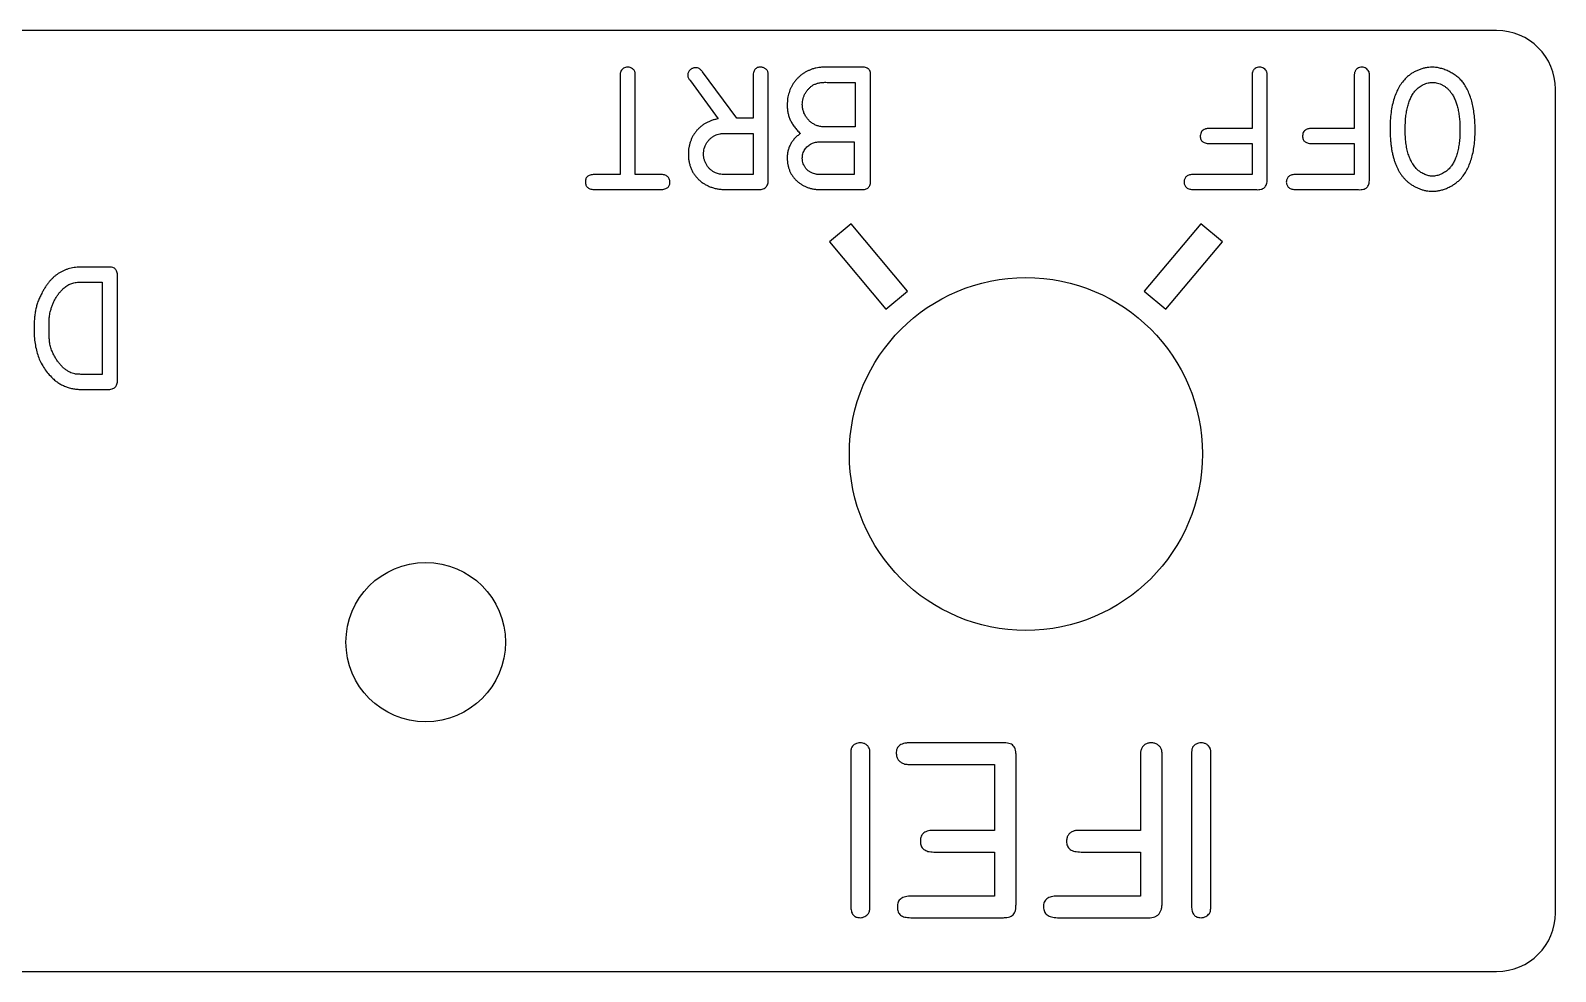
# Model space of a CAD drawing. Header units: inches. Extents: x -6.5 to 0, y -1.57 to 0.
# Drawn here: x -1.62 to 0, y -1 to 0 of the extents above; entities that cross this region are included whole.
import ezdxf

# ---------------------------------------------------------------- set-up
doc = ezdxf.new("R2010")
doc.units = ezdxf.units.IN
doc.header["$MEASUREMENT"] = 0

msp = doc.modelspace()

# ---------------------------------------------------------------- linework, layer by layer
at = {"color": 1, "linetype": 'Continuous', "lineweight": 25}
for p, q in [((-0.0625, 0), (-6.2113, 0)), ((-0.8696, -0.0933), (-0.9059, -0.0441)), ((-0.7376, -0.039), (-0.7738, -0.039)), ((-0.9934, -0.0489), (-0.9934, -0.153)), ((-0.9774, -0.153), (-0.9774, -0.0499)), ((-0.9187, -0.0536), (-0.8894, -0.0939)), ((-0.8522, -0.0496), (-0.8522, -0.0933)), ((-0.8362, -0.1578), (-0.8362, -0.0503)), ((-0.7736, -0.0551), (-0.7437, -0.0551)), ((-0.7437, -0.0551), (-0.7437, -0.1023)), ((-0.7274, -0.1592), (-0.7274, -0.0492)), ((-0.3223, -0.0495), (-0.3223, -0.1042)), ((-0.3062, -0.1582), (-0.3062, -0.0495)), ((-0.2137, -0.0495), (-0.2137, -0.1042)), ((-0.1976, -0.1582), (-0.1976, -0.0495)), ((0, -0.9375), (0, -0.0625)), ((-0.8522, -0.0933), (-0.8696, -0.0933)), ((-0.8803, -0.1094), (-0.8522, -0.1094)), ((-0.8522, -0.1094), (-0.8522, -0.153)), ((-0.7437, -0.1023), (-0.7753, -0.1023)), ((-0.3223, -0.1042), (-0.3657, -0.1042)), ((-0.2137, -0.1042), (-0.2571, -0.1042)), ((-0.78, -0.1184), (-0.745, -0.1184)), ((-0.745, -0.1184), (-0.745, -0.153)), ((-0.3663, -0.1202), (-0.3223, -0.1202)), ((-0.3223, -0.1202), (-0.3223, -0.153)), ((-0.2577, -0.1202), (-0.2137, -0.1202)), ((-0.2137, -0.1202), (-0.2137, -0.153)), ((-0.9934, -0.153), (-1.0196, -0.153)), ((-0.951, -0.153), (-0.9774, -0.153)), ((-0.8522, -0.153), (-0.8817, -0.153)), ((-0.745, -0.153), (-0.7796, -0.153)), ((-0.3223, -0.153), (-0.3841, -0.153)), ((-0.2137, -0.153), (-0.2755, -0.153)), ((-1.0202, -0.1691), (-0.952, -0.1691)), ((-0.8811, -0.1691), (-0.848, -0.1691)), ((-0.7814, -0.1691), (-0.7374, -0.1691)), ((-0.3841, -0.1691), (-0.3177, -0.1691)), ((-0.2755, -0.1691), (-0.2091, -0.1691)), ((-0.1307, -0.1709), (-0.1306, -0.1709)), ((-0.7482, -0.2054), (-0.7712, -0.2247)), ((-0.6881, -0.277), (-0.7482, -0.2054)), ((-0.3768, -0.2054), (-0.4369, -0.277)), ((-0.3538, -0.2247), (-0.3768, -0.2054)), ((-0.7712, -0.2247), (-0.7111, -0.2963)), ((-0.4139, -0.2963), (-0.3538, -0.2247)), ((-1.5375, -0.2514), (-1.5651, -0.2514)), ((-1.5651, -0.2674), (-1.5435, -0.2674)), ((-1.5435, -0.2674), (-1.5435, -0.3654)), ((-1.5274, -0.3713), (-1.5274, -0.2632)), ((-0.7111, -0.2963), (-0.6881, -0.277)), ((-0.4369, -0.277), (-0.4139, -0.2963)), ((-1.5435, -0.3654), (-1.5653, -0.3654)), ((-1.5647, -0.3815), (-1.5379, -0.3815)), ((-0.5877, -0.7569), (-0.6837, -0.7569)), ((-0.7485, -0.7697), (-0.7485, -0.9303)), ((-0.7282, -0.9295), (-0.7282, -0.7696)), ((-0.573, -0.9279), (-0.573, -0.7721)), ((-0.4408, -0.772), (-0.4408, -0.85)), ((-0.4178, -0.9272), (-0.4178, -0.772)), ((-0.3865, -0.7697), (-0.3865, -0.9303)), ((-0.3661, -0.9295), (-0.3661, -0.7696)), ((-0.6851, -0.7799), (-0.596, -0.7799)), ((-0.596, -0.7799), (-0.596, -0.85)), ((-0.596, -0.85), (-0.6591, -0.85)), ((-0.4408, -0.85), (-0.5028, -0.85)), ((-0.6602, -0.873), (-0.596, -0.873)), ((-0.596, -0.873), (-0.596, -0.9198)), ((-0.5037, -0.873), (-0.4408, -0.873)), ((-0.4408, -0.873), (-0.4408, -0.9198)), ((-0.596, -0.9198), (-0.6837, -0.9198)), ((-0.4408, -0.9198), (-0.5291, -0.9198)), ((-0.6848, -0.9428), (-0.5882, -0.9428)), ((-0.5291, -0.9428), (-0.4342, -0.9428)), ((-6.4375, -1), (-0.0625, -1))]:
    msp.add_line(p, q, dxfattribs=at)
for centre, radius in [((-0.5625, -0.45), 0.1875), ((-1.2, -0.65), 0.0847)]:
    msp.add_circle(centre, radius, dxfattribs=at)
for centre, start, end in [((-0.0625, -0.0625), 0, 90), ((-0.0625, -0.9375), 270, 0)]:
    msp.add_arc(centre, 0.0625, start, end, dxfattribs=at)
for points, knots in [([(-0.9927, -0.0432), (-0.9928, -0.0435), (-0.9931, -0.0442), (-0.9934, -0.0454), (-0.9934, -0.047), (-0.9934, -0.0482), (-0.9934, -0.0489)], [0, 0, 0, 0, 0.180764, 0.36983, 0.622332, 1, 1, 1, 1]), ([(-0.9854, -0.039), (-0.9862, -0.039), (-0.9877, -0.0392), (-0.9898, -0.04), (-0.9915, -0.0413), (-0.9923, -0.0425), (-0.9927, -0.0432)], [0, 0, 0, 0, 0.271915, 0.5139, 0.751504, 1, 1, 1, 1]), ([(-0.9776, -0.0446), (-0.9777, -0.0442), (-0.978, -0.0434), (-0.9786, -0.0423), (-0.9794, -0.0414), (-0.9808, -0.0403), (-0.9827, -0.0392), (-0.9845, -0.0391), (-0.9854, -0.039)], [0, 0, 0, 0, 0.120094, 0.238507, 0.357556, 0.48472, 0.738153, 1, 1, 1, 1]), ([(-0.9774, -0.0499), (-0.9774, -0.0492), (-0.9774, -0.048), (-0.9774, -0.0465), (-0.9774, -0.0455), (-0.9775, -0.0449), (-0.9776, -0.0446)], [0, 0, 0, 0, 0.398255, 0.647892, 0.828751, 1, 1, 1, 1]), ([(-0.9134, -0.0397), (-0.914, -0.0397), (-0.9151, -0.0398), (-0.9166, -0.0402), (-0.918, -0.0409), (-0.9193, -0.0418), (-0.9203, -0.043), (-0.921, -0.0443), (-0.9215, -0.0458), (-0.9216, -0.0469), (-0.9216, -0.0474)], [0, 0, 0, 0, 0.1356461, 0.2617212, 0.3844609, 0.5063939, 0.6291335, 0.7479983, 0.8710673, 1, 1, 1, 1]), ([(-0.9216, -0.0474), (-0.9216, -0.0479), (-0.9216, -0.0487), (-0.9212, -0.0501), (-0.9205, -0.0514), (-0.9198, -0.0522), (-0.9195, -0.0526)], [0, 0, 0, 0, 0.226314, 0.465329, 0.719634, 1, 1, 1, 1]), ([(-0.9059, -0.0441), (-0.9062, -0.0437), (-0.9068, -0.043), (-0.9077, -0.042), (-0.9086, -0.0412), (-0.9097, -0.0403), (-0.9113, -0.0397), (-0.9127, -0.0397), (-0.9134, -0.0397)], [0, 0, 0, 0, 0.167316, 0.314257, 0.44369, 0.554631, 0.763519, 1, 1, 1, 1]), ([(-0.8443, -0.039), (-0.8449, -0.039), (-0.8461, -0.039), (-0.8478, -0.0394), (-0.8492, -0.0403), (-0.8504, -0.0414), (-0.8513, -0.043), (-0.8519, -0.0449), (-0.8522, -0.0471), (-0.8522, -0.0487), (-0.8522, -0.0496)], [0, 0, 0, 0, 0.122837, 0.234702, 0.33802, 0.443195, 0.556426, 0.685775, 0.832502, 1, 1, 1, 1]), ([(-0.8364, -0.0449), (-0.8365, -0.0445), (-0.8367, -0.0436), (-0.8373, -0.0425), (-0.8381, -0.0414), (-0.8391, -0.0406), (-0.8403, -0.0399), (-0.8415, -0.0394), (-0.8429, -0.0391), (-0.8438, -0.039), (-0.8443, -0.039)], [0, 0, 0, 0, 0.123366, 0.242353, 0.362472, 0.483883, 0.610359, 0.735567, 0.865265, 1, 1, 1, 1]), ([(-0.8362, -0.0503), (-0.8362, -0.0495), (-0.8362, -0.0483), (-0.8362, -0.0467), (-0.8362, -0.0457), (-0.8363, -0.0451), (-0.8364, -0.0449)], [0, 0, 0, 0, 0.430216, 0.695917, 0.868123, 1, 1, 1, 1]), ([(-0.789, -0.0409), (-0.79, -0.0413), (-0.792, -0.042), (-0.7949, -0.0433), (-0.7976, -0.0448), (-0.8002, -0.0465), (-0.8026, -0.0484), (-0.8048, -0.0505), (-0.8068, -0.0527), (-0.8087, -0.0551), (-0.8104, -0.0577), (-0.8119, -0.0604), (-0.8131, -0.0632), (-0.8141, -0.0661), (-0.815, -0.0691), (-0.8156, -0.0723), (-0.8159, -0.0755), (-0.816, -0.0777), (-0.816, -0.0788)], [0, 0, 0, 0, 0.064828, 0.127812, 0.190044, 0.25143, 0.312055, 0.372684, 0.433344, 0.495213, 0.557072, 0.618533, 0.680016, 0.741937, 0.804304, 0.867858, 0.932974, 1, 1, 1, 1]), ([(-0.7738, -0.039), (-0.7746, -0.039), (-0.7762, -0.039), (-0.7785, -0.039), (-0.7805, -0.0392), (-0.7828, -0.0394), (-0.7857, -0.0399), (-0.7879, -0.0406), (-0.789, -0.0409)], [0, 0, 0, 0, 0.163341, 0.308003, 0.438296, 0.552322, 0.769922, 1, 1, 1, 1]), ([(-0.7274, -0.0492), (-0.7274, -0.0484), (-0.7273, -0.0468), (-0.7276, -0.0446), (-0.7283, -0.0427), (-0.7294, -0.0411), (-0.731, -0.04), (-0.7329, -0.0393), (-0.7351, -0.0389), (-0.7368, -0.039), (-0.7376, -0.039)], [0, 0, 0, 0, 0.147583, 0.277378, 0.390383, 0.496309, 0.603214, 0.718353, 0.848689, 1, 1, 1, 1]), ([(-0.3217, -0.0442), (-0.3219, -0.0445), (-0.3221, -0.0451), (-0.3223, -0.0462), (-0.3223, -0.0477), (-0.3223, -0.0488), (-0.3223, -0.0495)], [0, 0, 0, 0, 0.183204, 0.368477, 0.61913, 1, 1, 1, 1]), ([(-0.3143, -0.039), (-0.3151, -0.0391), (-0.3168, -0.0392), (-0.3187, -0.0401), (-0.32, -0.0411), (-0.3208, -0.042), (-0.3214, -0.0431), (-0.3216, -0.0438), (-0.3217, -0.0442)], [0, 0, 0, 0, 0.260463, 0.513082, 0.636554, 0.7556, 0.87629, 1, 1, 1, 1]), ([(-0.3068, -0.0436), (-0.3072, -0.0429), (-0.308, -0.0416), (-0.3097, -0.0402), (-0.3119, -0.0392), (-0.3134, -0.0391), (-0.3143, -0.039)], [0, 0, 0, 0, 0.250598, 0.488274, 0.729187, 1, 1, 1, 1]), ([(-0.3062, -0.0495), (-0.3063, -0.0488), (-0.3063, -0.0475), (-0.3063, -0.0459), (-0.3065, -0.0446), (-0.3067, -0.0439), (-0.3068, -0.0436)], [0, 0, 0, 0, 0.380827, 0.630759, 0.816703, 1, 1, 1, 1]), ([(-0.2131, -0.0442), (-0.2133, -0.0445), (-0.2135, -0.0451), (-0.2137, -0.0462), (-0.2137, -0.0477), (-0.2137, -0.0488), (-0.2137, -0.0495)], [0, 0, 0, 0, 0.183204, 0.368477, 0.61913, 1, 1, 1, 1]), ([(-0.2057, -0.039), (-0.2065, -0.0391), (-0.2082, -0.0392), (-0.2101, -0.0401), (-0.2114, -0.0411), (-0.2121, -0.042), (-0.2127, -0.0431), (-0.213, -0.0438), (-0.2131, -0.0442)], [0, 0, 0, 0, 0.260463, 0.513082, 0.636554, 0.7556, 0.87629, 1, 1, 1, 1]), ([(-0.1982, -0.0436), (-0.1986, -0.0429), (-0.1994, -0.0416), (-0.2011, -0.0402), (-0.2033, -0.0392), (-0.2048, -0.0391), (-0.2057, -0.039)], [0, 0, 0, 0, 0.250598, 0.488274, 0.729187, 1, 1, 1, 1]), ([(-0.1976, -0.0495), (-0.1976, -0.0488), (-0.1977, -0.0475), (-0.1977, -0.0459), (-0.1978, -0.0446), (-0.1981, -0.0439), (-0.1982, -0.0436)], [0, 0, 0, 0, 0.380827, 0.630759, 0.816703, 1, 1, 1, 1]), ([(-0.131, -0.039), (-0.1322, -0.039), (-0.1347, -0.0391), (-0.1383, -0.0397), (-0.142, -0.0407), (-0.1456, -0.042), (-0.1491, -0.0435), (-0.1525, -0.0455), (-0.1556, -0.0476), (-0.1575, -0.0493), (-0.1585, -0.0502)], [0, 0, 0, 0, 0.119017, 0.240186, 0.364724, 0.492817, 0.622161, 0.748262, 0.874612, 1, 1, 1, 1]), ([(-0.0981, -0.0553), (-0.0991, -0.0541), (-0.1011, -0.0518), (-0.1046, -0.0487), (-0.1086, -0.046), (-0.1128, -0.0436), (-0.1173, -0.0416), (-0.1219, -0.0402), (-0.1265, -0.0392), (-0.1295, -0.0391), (-0.131, -0.039)], [0, 0, 0, 0, 0.121092, 0.243919, 0.369915, 0.501016, 0.631465, 0.757614, 0.879349, 1, 1, 1, 1]), ([(-0.9195, -0.0526), (-0.9193, -0.0528), (-0.919, -0.0531), (-0.9188, -0.0535), (-0.9187, -0.0536)], [0, 0, 0, 0, 0.599388, 1, 1, 1, 1]), ([(-0.8, -0.0786), (-0.7999, -0.0776), (-0.7998, -0.0755), (-0.7992, -0.0724), (-0.7982, -0.0695), (-0.7968, -0.0667), (-0.7951, -0.064), (-0.7931, -0.0617), (-0.7908, -0.0595), (-0.7891, -0.0584), (-0.7883, -0.0579)], [0, 0, 0, 0, 0.126611, 0.252005, 0.375768, 0.502461, 0.628376, 0.75264, 0.875014, 1, 1, 1, 1]), ([(-0.7883, -0.0579), (-0.7873, -0.0574), (-0.7854, -0.0565), (-0.7827, -0.0558), (-0.7804, -0.0554), (-0.7783, -0.0552), (-0.776, -0.055), (-0.7744, -0.0551), (-0.7736, -0.0551)], [0, 0, 0, 0, 0.207036, 0.424632, 0.544072, 0.681385, 0.831472, 1, 1, 1, 1]), ([(-0.1585, -0.0502), (-0.1598, -0.0517), (-0.1627, -0.0547), (-0.1662, -0.06), (-0.1692, -0.0659), (-0.1716, -0.0724), (-0.1735, -0.0796), (-0.1748, -0.0873), (-0.1756, -0.0957), (-0.1756, -0.1015), (-0.1757, -0.1045)], [0, 0, 0, 0, 0.1049171, 0.2129477, 0.3252539, 0.4434431, 0.5691427, 0.7031781, 0.8465565, 1, 1, 1, 1]), ([(-0.1596, -0.1055), (-0.1596, -0.1031), (-0.1595, -0.0985), (-0.1591, -0.092), (-0.1582, -0.086), (-0.157, -0.0806), (-0.1555, -0.0756), (-0.1536, -0.0712), (-0.1514, -0.0671), (-0.1496, -0.0648), (-0.1487, -0.0637)], [0, 0, 0, 0, 0.161185, 0.309885, 0.446706, 0.572256, 0.688604, 0.79819, 0.901391, 1, 1, 1, 1]), ([(-0.1487, -0.0637), (-0.1481, -0.0631), (-0.1469, -0.0618), (-0.1448, -0.0602), (-0.1426, -0.0587), (-0.1403, -0.0575), (-0.1379, -0.0564), (-0.1354, -0.0557), (-0.133, -0.0552), (-0.1314, -0.0551), (-0.1307, -0.0551)], [0, 0, 0, 0, 0.125943, 0.253592, 0.381875, 0.513444, 0.642703, 0.765426, 0.885106, 1, 1, 1, 1]), ([(-0.1307, -0.0551), (-0.1297, -0.0551), (-0.1279, -0.0552), (-0.1252, -0.0558), (-0.1225, -0.0567), (-0.1198, -0.058), (-0.1173, -0.0596), (-0.1149, -0.0615), (-0.1127, -0.0636), (-0.1115, -0.0652), (-0.1109, -0.0661)], [0, 0, 0, 0, 0.1163714, 0.2336485, 0.3551366, 0.4826437, 0.6123577, 0.7404586, 0.8694449, 1, 1, 1, 1]), ([(-0.0854, -0.1067), (-0.0854, -0.1039), (-0.0855, -0.0986), (-0.0861, -0.0909), (-0.0871, -0.0837), (-0.0884, -0.0769), (-0.0902, -0.0708), (-0.0924, -0.0651), (-0.0949, -0.0599), (-0.097, -0.0568), (-0.0981, -0.0553)], [0, 0, 0, 0, 0.1531172, 0.297146, 0.4320185, 0.5592173, 0.6787301, 0.7909719, 0.8980083, 1, 1, 1, 1]), ([(-0.816, -0.0788), (-0.816, -0.0803), (-0.816, -0.0832), (-0.8153, -0.0874), (-0.8143, -0.0914), (-0.8128, -0.0952), (-0.8109, -0.0989), (-0.8084, -0.1025), (-0.8054, -0.1061), (-0.8031, -0.1084), (-0.8019, -0.1095)], [0, 0, 0, 0, 0.126524, 0.24779, 0.36573, 0.481466, 0.598934, 0.724366, 0.857293, 1, 1, 1, 1]), ([(-0.7842, -0.1012), (-0.7853, -0.1007), (-0.7875, -0.0998), (-0.7905, -0.0978), (-0.7933, -0.0954), (-0.7956, -0.0925), (-0.7975, -0.0894), (-0.7989, -0.0859), (-0.7998, -0.0823), (-0.7999, -0.0799), (-0.8, -0.0786)], [0, 0, 0, 0, 0.124076, 0.246154, 0.368552, 0.494871, 0.622164, 0.74691, 0.872152, 1, 1, 1, 1]), ([(-0.1109, -0.0661), (-0.1101, -0.0672), (-0.1085, -0.0696), (-0.1066, -0.0736), (-0.105, -0.0779), (-0.1037, -0.0827), (-0.1027, -0.0879), (-0.102, -0.0935), (-0.1015, -0.0997), (-0.1015, -0.104), (-0.1015, -0.1062)], [0, 0, 0, 0, 0.100096, 0.204761, 0.314883, 0.431713, 0.556714, 0.693411, 0.840791, 1, 1, 1, 1]), ([(-0.8894, -0.0939), (-0.8906, -0.0941), (-0.8929, -0.0946), (-0.8963, -0.0956), (-0.8994, -0.0969), (-0.9024, -0.0984), (-0.9052, -0.1001), (-0.9078, -0.102), (-0.9102, -0.1042), (-0.9124, -0.1067), (-0.9144, -0.1093), (-0.9162, -0.112), (-0.9176, -0.1149), (-0.9188, -0.118), (-0.9198, -0.1212), (-0.9205, -0.1245), (-0.9209, -0.128), (-0.921, -0.1304), (-0.921, -0.1316)], [0, 0, 0, 0, 0.067307, 0.132242, 0.195089, 0.256291, 0.317049, 0.37758, 0.437947, 0.499058, 0.559905, 0.6205, 0.681231, 0.741734, 0.803845, 0.867333, 0.932553, 1, 1, 1, 1]), ([(-0.905, -0.1314), (-0.9049, -0.1304), (-0.9048, -0.1283), (-0.9042, -0.1252), (-0.9032, -0.1224), (-0.9017, -0.1196), (-0.9, -0.1172), (-0.8979, -0.115), (-0.8955, -0.1131), (-0.8937, -0.1121), (-0.8928, -0.1116)], [0, 0, 0, 0, 0.129766, 0.254879, 0.378796, 0.503888, 0.628963, 0.751585, 0.874137, 1, 1, 1, 1]), ([(-0.8928, -0.1116), (-0.892, -0.1112), (-0.8904, -0.1104), (-0.8881, -0.1098), (-0.8861, -0.1096), (-0.8844, -0.1094), (-0.8824, -0.1094), (-0.881, -0.1094), (-0.8803, -0.1094)], [0, 0, 0, 0, 0.2115172, 0.4247058, 0.540005, 0.6746975, 0.8285832, 1, 1, 1, 1]), ([(-0.8019, -0.1095), (-0.8031, -0.1104), (-0.8053, -0.112), (-0.8082, -0.1148), (-0.8106, -0.1179), (-0.8127, -0.1211), (-0.8142, -0.1245), (-0.8153, -0.1281), (-0.816, -0.1319), (-0.816, -0.1345), (-0.816, -0.1358)], [0, 0, 0, 0, 0.135811, 0.265483, 0.389379, 0.51051, 0.62995, 0.749404, 0.87281, 1, 1, 1, 1]), ([(-0.7753, -0.1023), (-0.7763, -0.1023), (-0.778, -0.1024), (-0.7803, -0.1022), (-0.7823, -0.1018), (-0.7835, -0.1014), (-0.7842, -0.1012)], [0, 0, 0, 0, 0.321599, 0.565274, 0.777508, 1, 1, 1, 1]), ([(-0.3722, -0.1047), (-0.3729, -0.1051), (-0.3744, -0.1057), (-0.376, -0.1074), (-0.377, -0.1096), (-0.3772, -0.1112), (-0.3773, -0.1121)], [0, 0, 0, 0, 0.254608, 0.487302, 0.72998, 1, 1, 1, 1]), ([(-0.3773, -0.1121), (-0.3773, -0.1128), (-0.3773, -0.114), (-0.3768, -0.1157), (-0.3759, -0.1172), (-0.3746, -0.1183), (-0.3731, -0.1192), (-0.3711, -0.1198), (-0.3688, -0.1202), (-0.3672, -0.1202), (-0.3663, -0.1202)], [0, 0, 0, 0, 0.1248345, 0.2357335, 0.34105, 0.4458075, 0.5582693, 0.6873563, 0.8337447, 1, 1, 1, 1]), ([(-0.3657, -0.1042), (-0.3665, -0.1041), (-0.3679, -0.1041), (-0.3697, -0.1043), (-0.3711, -0.1045), (-0.3718, -0.1047), (-0.3722, -0.1047)], [0, 0, 0, 0, 0.380151, 0.646007, 0.834596, 1, 1, 1, 1]), ([(-0.2636, -0.1047), (-0.2643, -0.1051), (-0.2657, -0.1057), (-0.2674, -0.1074), (-0.2684, -0.1096), (-0.2686, -0.1112), (-0.2687, -0.1121)], [0, 0, 0, 0, 0.2546076, 0.4873023, 0.7299804, 1, 1, 1, 1]), ([(-0.2687, -0.1121), (-0.2686, -0.1128), (-0.2686, -0.114), (-0.2681, -0.1157), (-0.2673, -0.1172), (-0.266, -0.1183), (-0.2644, -0.1192), (-0.2625, -0.1198), (-0.2602, -0.1202), (-0.2586, -0.1202), (-0.2577, -0.1202)], [0, 0, 0, 0, 0.124835, 0.235734, 0.34105, 0.445808, 0.558269, 0.687356, 0.833745, 1, 1, 1, 1]), ([(-0.2571, -0.1042), (-0.2579, -0.1041), (-0.2593, -0.1041), (-0.2611, -0.1043), (-0.2625, -0.1045), (-0.2632, -0.1047), (-0.2636, -0.1047)], [0, 0, 0, 0, 0.380151, 0.646007, 0.834596, 1, 1, 1, 1]), ([(-0.1757, -0.1045), (-0.1757, -0.1061), (-0.1757, -0.1094), (-0.1754, -0.1142), (-0.1751, -0.1188), (-0.1745, -0.1232), (-0.1739, -0.1274), (-0.1731, -0.1314), (-0.1721, -0.1353), (-0.171, -0.1389), (-0.1697, -0.1424), (-0.1683, -0.1456), (-0.1668, -0.1487), (-0.165, -0.1516), (-0.1631, -0.1543), (-0.1611, -0.1569), (-0.1589, -0.1592), (-0.1573, -0.1606), (-0.1565, -0.1613)], [0, 0, 0, 0, 0.080431, 0.157744, 0.231975, 0.303788, 0.372682, 0.438911, 0.50297, 0.564688, 0.624109, 0.681595, 0.737386, 0.791932, 0.845168, 0.897479, 0.948881, 1, 1, 1, 1]), ([(-0.1463, -0.1483), (-0.1474, -0.1471), (-0.1496, -0.1449), (-0.1523, -0.1408), (-0.1546, -0.1363), (-0.1565, -0.1312), (-0.1579, -0.1255), (-0.1589, -0.1193), (-0.1596, -0.1126), (-0.1596, -0.1079), (-0.1596, -0.1055)], [0, 0, 0, 0, 0.100871, 0.205152, 0.314772, 0.432547, 0.558901, 0.694635, 0.841464, 1, 1, 1, 1]), ([(-0.1015, -0.1062), (-0.1015, -0.1085), (-0.1016, -0.1128), (-0.1021, -0.1192), (-0.1031, -0.1251), (-0.1044, -0.1305), (-0.106, -0.1355), (-0.1079, -0.1398), (-0.1102, -0.1437), (-0.1121, -0.1458), (-0.113, -0.1469)], [0, 0, 0, 0, 0.156015, 0.302721, 0.440716, 0.570083, 0.690884, 0.801727, 0.904106, 1, 1, 1, 1]), ([(-0.1009, -0.1579), (-0.0997, -0.1564), (-0.0971, -0.1534), (-0.094, -0.1482), (-0.0914, -0.1426), (-0.0892, -0.1363), (-0.0875, -0.1296), (-0.0863, -0.1223), (-0.0855, -0.1147), (-0.0854, -0.1094), (-0.0854, -0.1067)], [0, 0, 0, 0, 0.105705, 0.215134, 0.329018, 0.449631, 0.576639, 0.710541, 0.851416, 1, 1, 1, 1]), ([(-0.8, -0.1358), (-0.7999, -0.135), (-0.7999, -0.1334), (-0.7994, -0.1309), (-0.7985, -0.1287), (-0.7973, -0.1265), (-0.7959, -0.1245), (-0.7942, -0.1228), (-0.7922, -0.1213), (-0.7908, -0.1205), (-0.79, -0.1201)], [0, 0, 0, 0, 0.127242, 0.25258, 0.374484, 0.499056, 0.623995, 0.747426, 0.872065, 1, 1, 1, 1]), ([(-0.79, -0.1201), (-0.7894, -0.1198), (-0.7881, -0.1192), (-0.7858, -0.1187), (-0.7831, -0.1184), (-0.7811, -0.1184), (-0.78, -0.1184)], [0, 0, 0, 0, 0.205295, 0.418341, 0.673958, 1, 1, 1, 1]), ([(-0.921, -0.1316), (-0.921, -0.133), (-0.9209, -0.1357), (-0.9203, -0.1396), (-0.9194, -0.1433), (-0.9181, -0.1468), (-0.9166, -0.1501), (-0.9147, -0.1531), (-0.9124, -0.156), (-0.9098, -0.1586), (-0.907, -0.1611), (-0.9039, -0.1632), (-0.9007, -0.1649), (-0.8972, -0.1664), (-0.8934, -0.1676), (-0.8895, -0.1684), (-0.8854, -0.1689), (-0.8825, -0.169), (-0.8811, -0.1691)], [0, 0, 0, 0, 0.066973, 0.130798, 0.192516, 0.252737, 0.311919, 0.370508, 0.42962, 0.489933, 0.550435, 0.610788, 0.671641, 0.733202, 0.796041, 0.861499, 0.929372, 1, 1, 1, 1]), ([(-0.8922, -0.1512), (-0.8932, -0.1508), (-0.895, -0.1498), (-0.8975, -0.1479), (-0.8997, -0.1457), (-0.9015, -0.1433), (-0.903, -0.1405), (-0.9041, -0.1376), (-0.9048, -0.1346), (-0.9049, -0.1325), (-0.905, -0.1314)], [0, 0, 0, 0, 0.125938, 0.24876, 0.372828, 0.498156, 0.624094, 0.747043, 0.871982, 1, 1, 1, 1]), ([(-0.816, -0.1358), (-0.816, -0.137), (-0.8159, -0.1393), (-0.8154, -0.1427), (-0.8146, -0.1459), (-0.8135, -0.149), (-0.8121, -0.1519), (-0.8104, -0.1546), (-0.8084, -0.1572), (-0.8062, -0.1595), (-0.8037, -0.1617), (-0.801, -0.1636), (-0.7982, -0.1652), (-0.7952, -0.1666), (-0.7919, -0.1676), (-0.7886, -0.1685), (-0.7851, -0.1689), (-0.7826, -0.169), (-0.7814, -0.1691)], [0, 0, 0, 0, 0.065669, 0.129274, 0.190799, 0.251483, 0.311286, 0.370836, 0.43077, 0.492458, 0.554255, 0.61526, 0.676091, 0.738068, 0.800405, 0.864498, 0.931167, 1, 1, 1, 1]), ([(-0.7865, -0.1525), (-0.7875, -0.1522), (-0.7893, -0.1517), (-0.7919, -0.1504), (-0.7942, -0.1487), (-0.7963, -0.1466), (-0.7978, -0.1442), (-0.7991, -0.1416), (-0.7998, -0.1388), (-0.7999, -0.1368), (-0.8, -0.1358)], [0, 0, 0, 0, 0.127628, 0.251729, 0.373245, 0.498611, 0.62372, 0.74624, 0.871062, 1, 1, 1, 1]), ([(-1.0196, -0.153), (-1.0205, -0.1531), (-1.0221, -0.1531), (-1.0243, -0.1534), (-1.0262, -0.154), (-1.0278, -0.1548), (-1.029, -0.156), (-1.0298, -0.1573), (-1.0303, -0.159), (-1.0304, -0.1602), (-1.0304, -0.1608)], [0, 0, 0, 0, 0.167971, 0.315478, 0.443154, 0.558617, 0.664384, 0.768603, 0.877991, 1, 1, 1, 1]), ([(-1.0304, -0.1608), (-1.0304, -0.1614), (-1.0303, -0.1627), (-1.0298, -0.1644), (-1.029, -0.1659), (-1.0278, -0.1671), (-1.0263, -0.168), (-1.0246, -0.1686), (-1.0225, -0.169), (-1.021, -0.1691), (-1.0202, -0.1691)], [0, 0, 0, 0, 0.131132, 0.247224, 0.358152, 0.465143, 0.578981, 0.702243, 0.842783, 1, 1, 1, 1]), ([(-0.952, -0.1691), (-0.9511, -0.1691), (-0.9494, -0.1691), (-0.947, -0.1687), (-0.945, -0.1681), (-0.9434, -0.1673), (-0.9421, -0.1662), (-0.9412, -0.1648), (-0.9407, -0.1632), (-0.9407, -0.162), (-0.9406, -0.1614)], [0, 0, 0, 0, 0.172501, 0.322512, 0.454558, 0.568503, 0.674738, 0.776467, 0.882209, 1, 1, 1, 1]), ([(-0.9406, -0.1614), (-0.9407, -0.1607), (-0.9407, -0.1595), (-0.9413, -0.1578), (-0.942, -0.1563), (-0.9432, -0.1551), (-0.9447, -0.1541), (-0.9466, -0.1535), (-0.9487, -0.1531), (-0.9502, -0.1531), (-0.951, -0.153)], [0, 0, 0, 0, 0.129333, 0.24452, 0.353163, 0.460124, 0.575129, 0.700367, 0.841001, 1, 1, 1, 1]), ([(-0.8817, -0.153), (-0.8828, -0.153), (-0.8849, -0.153), (-0.8877, -0.1527), (-0.8901, -0.1522), (-0.8915, -0.1515), (-0.8922, -0.1512)], [0, 0, 0, 0, 0.316721, 0.566805, 0.782691, 1, 1, 1, 1]), ([(-0.848, -0.1691), (-0.847, -0.1691), (-0.8452, -0.1691), (-0.8426, -0.1687), (-0.8405, -0.1679), (-0.8387, -0.1666), (-0.8374, -0.165), (-0.8365, -0.1629), (-0.8361, -0.1605), (-0.8362, -0.1588), (-0.8362, -0.1578)], [0, 0, 0, 0, 0.152563, 0.285872, 0.403042, 0.511865, 0.618926, 0.7312, 0.856993, 1, 1, 1, 1]), ([(-0.7796, -0.153), (-0.7804, -0.153), (-0.7818, -0.153), (-0.7836, -0.153), (-0.7851, -0.1528), (-0.786, -0.1526), (-0.7865, -0.1525)], [0, 0, 0, 0, 0.342697, 0.592108, 0.793843, 1, 1, 1, 1]), ([(-0.7374, -0.1691), (-0.7366, -0.1691), (-0.7351, -0.1691), (-0.733, -0.1687), (-0.7312, -0.168), (-0.7297, -0.1669), (-0.7286, -0.1654), (-0.7278, -0.1637), (-0.7274, -0.1615), (-0.7274, -0.16), (-0.7274, -0.1592)], [0, 0, 0, 0, 0.1468723, 0.2767804, 0.3927482, 0.5000402, 0.6083671, 0.7234334, 0.8533415, 1, 1, 1, 1]), ([(-0.3841, -0.153), (-0.3849, -0.153), (-0.3864, -0.1531), (-0.3885, -0.1535), (-0.3904, -0.1541), (-0.3919, -0.155), (-0.3931, -0.1561), (-0.3938, -0.1576), (-0.3944, -0.1592), (-0.3944, -0.1604), (-0.3945, -0.1611)], [0, 0, 0, 0, 0.162518, 0.305061, 0.431361, 0.544321, 0.652734, 0.759549, 0.872683, 1, 1, 1, 1]), ([(-0.3945, -0.1611), (-0.3944, -0.1617), (-0.3944, -0.1629), (-0.3938, -0.1645), (-0.393, -0.1659), (-0.3918, -0.1671), (-0.3903, -0.168), (-0.3885, -0.1686), (-0.3864, -0.169), (-0.3849, -0.1691), (-0.3841, -0.1691)], [0, 0, 0, 0, 0.1248234, 0.2395416, 0.3482555, 0.4549214, 0.5698777, 0.6972881, 0.8392085, 1, 1, 1, 1]), ([(-0.3177, -0.1691), (-0.3168, -0.1692), (-0.3151, -0.1692), (-0.3128, -0.1689), (-0.3107, -0.1681), (-0.309, -0.167), (-0.3078, -0.1653), (-0.3068, -0.1633), (-0.3063, -0.1609), (-0.3063, -0.1591), (-0.3062, -0.1582)], [0, 0, 0, 0, 0.1445976, 0.272844, 0.3854039, 0.4938303, 0.6025464, 0.7186528, 0.8501203, 1, 1, 1, 1]), ([(-0.2755, -0.153), (-0.2763, -0.153), (-0.2778, -0.1531), (-0.2799, -0.1535), (-0.2817, -0.1541), (-0.2832, -0.155), (-0.2844, -0.1561), (-0.2852, -0.1576), (-0.2858, -0.1592), (-0.2858, -0.1604), (-0.2859, -0.1611)], [0, 0, 0, 0, 0.1625183, 0.3050611, 0.4313612, 0.5443211, 0.6527338, 0.7595488, 0.872683, 1, 1, 1, 1]), ([(-0.2859, -0.1611), (-0.2858, -0.1617), (-0.2857, -0.1629), (-0.2852, -0.1645), (-0.2844, -0.1659), (-0.2832, -0.1671), (-0.2817, -0.168), (-0.2799, -0.1686), (-0.2778, -0.169), (-0.2763, -0.1691), (-0.2755, -0.1691)], [0, 0, 0, 0, 0.124823, 0.239542, 0.348256, 0.454921, 0.569878, 0.697288, 0.839209, 1, 1, 1, 1]), ([(-0.2091, -0.1691), (-0.2082, -0.1692), (-0.2065, -0.1692), (-0.2042, -0.1689), (-0.2021, -0.1681), (-0.2004, -0.167), (-0.1992, -0.1653), (-0.1982, -0.1633), (-0.1977, -0.1609), (-0.1977, -0.1591), (-0.1976, -0.1582)], [0, 0, 0, 0, 0.144598, 0.272844, 0.385404, 0.49383, 0.602546, 0.718653, 0.85012, 1, 1, 1, 1]), ([(-0.1565, -0.1613), (-0.1555, -0.162), (-0.1536, -0.1635), (-0.1506, -0.1654), (-0.1474, -0.167), (-0.1441, -0.1684), (-0.1408, -0.1695), (-0.1374, -0.1703), (-0.134, -0.1708), (-0.1318, -0.1709), (-0.1307, -0.1709)], [0, 0, 0, 0, 0.128897, 0.256024, 0.383031, 0.510763, 0.636864, 0.759967, 0.880017, 1, 1, 1, 1]), ([(-0.1306, -0.1548), (-0.1313, -0.1548), (-0.1327, -0.1547), (-0.1347, -0.1544), (-0.1368, -0.1538), (-0.1396, -0.1527), (-0.1429, -0.151), (-0.1452, -0.1492), (-0.1463, -0.1483)], [0.0003825, 0.0003825, 0.0003825, 0.0003825, 0.1152659, 0.2343175, 0.3582089, 0.4887804, 0.7484984, 1, 1, 1, 1]), ([(-0.113, -0.1469), (-0.1136, -0.1474), (-0.1148, -0.1486), (-0.1168, -0.1501), (-0.119, -0.1514), (-0.1213, -0.1526), (-0.1237, -0.1536), (-0.1261, -0.1543), (-0.1284, -0.1547), (-0.1299, -0.1548), (-0.1306, -0.1548)], [0, 0, 0, 0, 0.1233718, 0.2488697, 0.3785628, 0.5115228, 0.6437045, 0.7676051, 0.8867564, 0.9996268, 0.9996268, 0.9996268, 0.9996268]), ([(-0.1306, -0.1709), (-0.1293, -0.1709), (-0.1267, -0.1707), (-0.1227, -0.17), (-0.1187, -0.1689), (-0.1148, -0.1674), (-0.1109, -0.1655), (-0.1073, -0.1633), (-0.1039, -0.1607), (-0.1019, -0.1588), (-0.1009, -0.1579)], [0, 0, 0, 0, 0.118093, 0.238947, 0.362831, 0.491295, 0.621428, 0.748963, 0.874716, 1, 1, 1, 1]), ([(-1.5651, -0.2514), (-1.5663, -0.2514), (-1.5685, -0.2514), (-1.5719, -0.2517), (-1.5751, -0.2522), (-1.5782, -0.2529), (-1.5812, -0.2538), (-1.5841, -0.255), (-1.5869, -0.2563), (-1.5896, -0.2578), (-1.5921, -0.2596), (-1.5946, -0.2616), (-1.5969, -0.2638), (-1.5992, -0.2662), (-1.6013, -0.2689), (-1.6034, -0.2718), (-1.6054, -0.2749), (-1.6066, -0.2771), (-1.6072, -0.2782)], [0, 0, 0, 0, 0.065537, 0.128894, 0.190513, 0.250819, 0.31017, 0.368743, 0.426366, 0.484321, 0.542747, 0.602028, 0.662919, 0.725322, 0.790697, 0.857753, 0.927457, 1, 1, 1, 1]), ([(-1.5274, -0.2632), (-1.5274, -0.2621), (-1.5273, -0.2602), (-1.5276, -0.2576), (-1.5282, -0.2555), (-1.5292, -0.2538), (-1.5307, -0.2526), (-1.5325, -0.2518), (-1.5349, -0.2514), (-1.5366, -0.2514), (-1.5375, -0.2514)], [0, 0, 0, 0, 0.165632, 0.307111, 0.42353, 0.521468, 0.616875, 0.724163, 0.850235, 1, 1, 1, 1]), ([(-1.5987, -0.299), (-1.5984, -0.2978), (-1.5977, -0.2952), (-1.5964, -0.2916), (-1.5949, -0.2881), (-1.5931, -0.2847), (-1.5912, -0.2815), (-1.589, -0.2786), (-1.5866, -0.2759), (-1.5848, -0.2743), (-1.584, -0.2735)], [0, 0, 0, 0, 0.131076, 0.260457, 0.387849, 0.515049, 0.639819, 0.762628, 0.881718, 1, 1, 1, 1]), ([(-1.584, -0.2735), (-1.5833, -0.273), (-1.5821, -0.272), (-1.5802, -0.2706), (-1.5781, -0.2696), (-1.5759, -0.2687), (-1.5736, -0.2681), (-1.571, -0.2677), (-1.5681, -0.2675), (-1.5662, -0.2674), (-1.5651, -0.2674)], [0, 0, 0, 0, 0.120567, 0.236688, 0.349281, 0.461125, 0.577512, 0.706025, 0.846945, 1, 1, 1, 1]), ([(-1.6072, -0.2782), (-1.608, -0.2797), (-1.6095, -0.2826), (-1.6114, -0.287), (-1.6129, -0.2914), (-1.6141, -0.2959), (-1.615, -0.3007), (-1.6156, -0.3058), (-1.6159, -0.3113), (-1.6159, -0.3151), (-1.6159, -0.3171)], [0, 0, 0, 0, 0.122914, 0.242316, 0.358054, 0.471139, 0.588026, 0.714383, 0.852054, 1, 1, 1, 1]), ([(-1.5998, -0.3134), (-1.5998, -0.3124), (-1.5998, -0.3105), (-1.5999, -0.3081), (-1.5998, -0.3061), (-1.5997, -0.3041), (-1.5994, -0.3018), (-1.5989, -0.3), (-1.5987, -0.299)], [0, 0, 0, 0, 0.207548, 0.381811, 0.51697, 0.618955, 0.796735, 1, 1, 1, 1]), ([(-1.6159, -0.3171), (-1.6159, -0.3198), (-1.6158, -0.325), (-1.615, -0.3326), (-1.6136, -0.3396), (-1.6117, -0.3462), (-1.6091, -0.3523), (-1.6059, -0.358), (-1.6021, -0.3634), (-1.599, -0.3667), (-1.5975, -0.3683)], [0, 0, 0, 0, 0.144255, 0.279624, 0.407417, 0.528415, 0.645397, 0.762052, 0.879968, 1, 1, 1, 1]), ([(-1.5967, -0.3409), (-1.5971, -0.34), (-1.5978, -0.3384), (-1.5985, -0.3359), (-1.5991, -0.3335), (-1.5995, -0.3314), (-1.5996, -0.3297), (-1.5997, -0.3282), (-1.5998, -0.3264), (-1.5998, -0.3243), (-1.5998, -0.322), (-1.5999, -0.3194), (-1.5999, -0.3165), (-1.5999, -0.3144), (-1.5998, -0.3134)], [0, 0, 0, 0, 0.099136, 0.193652, 0.281365, 0.36547, 0.411235, 0.466023, 0.530927, 0.604906, 0.688993, 0.783209, 0.886537, 1, 1, 1, 1]), ([(-1.5781, -0.3631), (-1.579, -0.3625), (-1.581, -0.3615), (-1.5837, -0.3595), (-1.5863, -0.3571), (-1.5888, -0.3543), (-1.5911, -0.3513), (-1.5932, -0.348), (-1.5951, -0.3445), (-1.5962, -0.3421), (-1.5967, -0.3409)], [0, 0, 0, 0, 0.108815, 0.223046, 0.34223, 0.469524, 0.599834, 0.731986, 0.864687, 1, 1, 1, 1]), ([(-1.5975, -0.3683), (-1.5964, -0.3694), (-1.5942, -0.3715), (-1.5906, -0.3742), (-1.5868, -0.3765), (-1.5827, -0.3783), (-1.5785, -0.3798), (-1.5741, -0.3808), (-1.5695, -0.3814), (-1.5663, -0.3814), (-1.5647, -0.3815)], [0, 0, 0, 0, 0.127213, 0.25064, 0.372495, 0.493323, 0.615883, 0.739719, 0.867619, 1, 1, 1, 1]), ([(-1.5653, -0.3654), (-1.566, -0.3654), (-1.5674, -0.3654), (-1.5694, -0.3653), (-1.5711, -0.3652), (-1.5731, -0.3649), (-1.5754, -0.3643), (-1.5772, -0.3635), (-1.5781, -0.3631)], [0, 0, 0, 0, 0.167038, 0.313531, 0.445257, 0.560315, 0.776449, 1, 1, 1, 1]), ([(-1.5379, -0.3815), (-1.537, -0.3815), (-1.5355, -0.3814), (-1.5332, -0.381), (-1.5313, -0.3803), (-1.5298, -0.3791), (-1.5286, -0.3776), (-1.5278, -0.3758), (-1.5274, -0.3737), (-1.5274, -0.3722), (-1.5274, -0.3713)], [0, 0, 0, 0, 0.149708, 0.282347, 0.399883, 0.508426, 0.616661, 0.730264, 0.85635, 1, 1, 1, 1]), ([(-0.7385, -0.7569), (-0.7394, -0.757), (-0.7412, -0.7571), (-0.7437, -0.7582), (-0.746, -0.7595), (-0.747, -0.7609), (-0.7475, -0.7615)], [0, 0, 0, 0, 0.254027, 0.515009, 0.769478, 1, 1, 1, 1]), ([(-0.729, -0.7626), (-0.7294, -0.7618), (-0.7304, -0.7602), (-0.7327, -0.7584), (-0.7355, -0.7572), (-0.7375, -0.757), (-0.7385, -0.7569)], [0, 0, 0, 0, 0.232738, 0.479688, 0.740584, 1, 1, 1, 1]), ([(-0.6837, -0.7569), (-0.685, -0.7569), (-0.6875, -0.7569), (-0.691, -0.7574), (-0.6939, -0.7582), (-0.6963, -0.7594), (-0.6982, -0.7611), (-0.6995, -0.7631), (-0.7002, -0.7656), (-0.7002, -0.7673), (-0.7002, -0.7683)], [0, 0, 0, 0, 0.1745735, 0.3249695, 0.454688, 0.5690918, 0.6732728, 0.7748581, 0.8807486, 1, 1, 1, 1]), ([(-0.573, -0.7721), (-0.573, -0.7708), (-0.5729, -0.7683), (-0.5734, -0.765), (-0.5742, -0.7622), (-0.5758, -0.76), (-0.5779, -0.7584), (-0.5807, -0.7574), (-0.584, -0.7569), (-0.5864, -0.7569), (-0.5877, -0.7569)], [0, 0, 0, 0, 0.157549, 0.290229, 0.403641, 0.503585, 0.603169, 0.714666, 0.84627, 1, 1, 1, 1]), ([(-0.4293, -0.7569), (-0.4305, -0.757), (-0.4329, -0.7572), (-0.4357, -0.7585), (-0.4375, -0.76), (-0.4386, -0.7612), (-0.4394, -0.7627), (-0.4398, -0.7638), (-0.44, -0.7643)], [0, 0, 0, 0, 0.260463, 0.513082, 0.636554, 0.7556, 0.87629, 1, 1, 1, 1]), ([(-0.4187, -0.7635), (-0.4192, -0.7625), (-0.4203, -0.7607), (-0.4228, -0.7586), (-0.4259, -0.7573), (-0.4281, -0.757), (-0.4293, -0.7569)], [0, 0, 0, 0, 0.250598, 0.488274, 0.729187, 1, 1, 1, 1]), ([(-0.3765, -0.7569), (-0.3774, -0.757), (-0.3791, -0.7571), (-0.3816, -0.7582), (-0.3839, -0.7595), (-0.3849, -0.7609), (-0.3854, -0.7615)], [0, 0, 0, 0, 0.254027, 0.515009, 0.769478, 1, 1, 1, 1]), ([(-0.3669, -0.7626), (-0.3674, -0.7618), (-0.3683, -0.7602), (-0.3707, -0.7584), (-0.3734, -0.7572), (-0.3755, -0.757), (-0.3765, -0.7569)], [0, 0, 0, 0, 0.232738, 0.479688, 0.740584, 1, 1, 1, 1]), ([(-0.7475, -0.7615), (-0.7477, -0.762), (-0.7481, -0.763), (-0.7484, -0.7648), (-0.7485, -0.767), (-0.7485, -0.7687), (-0.7485, -0.7697)], [0, 0, 0, 0, 0.195782, 0.389856, 0.639234, 1, 1, 1, 1]), ([(-0.7282, -0.7696), (-0.7282, -0.7687), (-0.7282, -0.7671), (-0.7282, -0.7652), (-0.7285, -0.7638), (-0.7288, -0.763), (-0.729, -0.7626)], [0, 0, 0, 0, 0.403005, 0.651878, 0.824747, 1, 1, 1, 1]), ([(-0.7002, -0.7683), (-0.7, -0.7695), (-0.6998, -0.7719), (-0.6982, -0.7751), (-0.6958, -0.7776), (-0.6937, -0.7785), (-0.6926, -0.779)], [0, 0, 0, 0, 0.269511, 0.509617, 0.744319, 1, 1, 1, 1]), ([(-0.44, -0.7643), (-0.4402, -0.7648), (-0.4405, -0.7657), (-0.4408, -0.7673), (-0.4408, -0.7694), (-0.4408, -0.771), (-0.4408, -0.772)], [0, 0, 0, 0, 0.183204, 0.368477, 0.61913, 1, 1, 1, 1]), ([(-0.4178, -0.772), (-0.4179, -0.7709), (-0.4179, -0.7691), (-0.4179, -0.7667), (-0.4181, -0.765), (-0.4185, -0.764), (-0.4187, -0.7635)], [0, 0, 0, 0, 0.380827, 0.630759, 0.816703, 1, 1, 1, 1]), ([(-0.3854, -0.7615), (-0.3856, -0.762), (-0.386, -0.763), (-0.3863, -0.7648), (-0.3865, -0.767), (-0.3865, -0.7687), (-0.3865, -0.7697)], [0, 0, 0, 0, 0.195782, 0.389856, 0.639234, 1, 1, 1, 1]), ([(-0.3661, -0.7696), (-0.3661, -0.7687), (-0.3662, -0.7671), (-0.3662, -0.7652), (-0.3664, -0.7638), (-0.3668, -0.763), (-0.3669, -0.7626)], [0, 0, 0, 0, 0.4030048, 0.6518784, 0.824747, 1, 1, 1, 1]), ([(-0.6926, -0.779), (-0.6922, -0.7792), (-0.6913, -0.7796), (-0.6897, -0.7798), (-0.6876, -0.7799), (-0.686, -0.7799), (-0.6851, -0.7799)], [0, 0, 0, 0, 0.185122, 0.36714, 0.620416, 1, 1, 1, 1]), ([(-0.6591, -0.85), (-0.6603, -0.85), (-0.6627, -0.85), (-0.6659, -0.8505), (-0.6686, -0.8513), (-0.6709, -0.8525), (-0.6726, -0.8542), (-0.6738, -0.8563), (-0.6745, -0.8587), (-0.6745, -0.8604), (-0.6745, -0.8614)], [0, 0, 0, 0, 0.170074, 0.316341, 0.443121, 0.556197, 0.661047, 0.765272, 0.875406, 1, 1, 1, 1]), ([(-0.512, -0.8509), (-0.5131, -0.8513), (-0.5151, -0.8522), (-0.5175, -0.8547), (-0.519, -0.8578), (-0.5192, -0.8601), (-0.5193, -0.8614)], [0, 0, 0, 0, 0.254608, 0.487302, 0.72998, 1, 1, 1, 1]), ([(-0.5028, -0.85), (-0.504, -0.85), (-0.506, -0.85), (-0.5086, -0.8502), (-0.5105, -0.8504), (-0.5115, -0.8507), (-0.512, -0.8509)], [0, 0, 0, 0, 0.3801512, 0.6460067, 0.8345961, 1, 1, 1, 1]), ([(-0.6745, -0.8614), (-0.6745, -0.8623), (-0.6744, -0.8641), (-0.6738, -0.8665), (-0.6727, -0.8686), (-0.671, -0.8703), (-0.6689, -0.8715), (-0.6664, -0.8724), (-0.6635, -0.8729), (-0.6613, -0.8729), (-0.6602, -0.873)], [0, 0, 0, 0, 0.131943, 0.248643, 0.357121, 0.46377, 0.576078, 0.699869, 0.839541, 1, 1, 1, 1]), ([(-0.5193, -0.8614), (-0.5193, -0.8623), (-0.5193, -0.8641), (-0.5186, -0.8665), (-0.5173, -0.8686), (-0.5156, -0.8703), (-0.5133, -0.8716), (-0.5105, -0.8724), (-0.5072, -0.8729), (-0.5049, -0.8729), (-0.5037, -0.873)], [0, 0, 0, 0, 0.124835, 0.235734, 0.34105, 0.445808, 0.558269, 0.687356, 0.833745, 1, 1, 1, 1]), ([(-0.6837, -0.9198), (-0.6849, -0.9198), (-0.6872, -0.9198), (-0.6904, -0.9204), (-0.6931, -0.9212), (-0.6953, -0.9225), (-0.6971, -0.9242), (-0.6983, -0.9263), (-0.699, -0.9288), (-0.699, -0.9305), (-0.699, -0.9315)], [0, 0, 0, 0, 0.167024, 0.311138, 0.437927, 0.549828, 0.656796, 0.762138, 0.874038, 1, 1, 1, 1]), ([(-0.5291, -0.9198), (-0.5302, -0.9198), (-0.5324, -0.9199), (-0.5354, -0.9205), (-0.538, -0.9213), (-0.5401, -0.9226), (-0.5419, -0.9242), (-0.543, -0.9263), (-0.5438, -0.9287), (-0.5438, -0.9304), (-0.5439, -0.9313)], [0, 0, 0, 0, 0.162518, 0.305061, 0.431361, 0.544321, 0.652734, 0.759549, 0.872683, 1, 1, 1, 1]), ([(-0.7485, -0.9303), (-0.7485, -0.9313), (-0.7485, -0.9332), (-0.748, -0.9358), (-0.7472, -0.938), (-0.7461, -0.9398), (-0.7447, -0.9412), (-0.7429, -0.9422), (-0.7408, -0.9427), (-0.7393, -0.9428), (-0.7385, -0.9428)], [0, 0, 0, 0, 0.162458, 0.305977, 0.430072, 0.545023, 0.649455, 0.757993, 0.87186, 1, 1, 1, 1]), ([(-0.7385, -0.9428), (-0.7376, -0.9427), (-0.7359, -0.9426), (-0.7335, -0.9416), (-0.7313, -0.9402), (-0.7301, -0.9389), (-0.7295, -0.9382)], [0, 0, 0, 0, 0.252822, 0.495908, 0.737887, 1, 1, 1, 1]), ([(-0.7295, -0.9382), (-0.7293, -0.9377), (-0.7288, -0.9368), (-0.7284, -0.935), (-0.7282, -0.9325), (-0.7282, -0.9306), (-0.7282, -0.9295)], [0, 0, 0, 0, 0.1707401, 0.3536805, 0.613671, 1, 1, 1, 1]), ([(-0.699, -0.9315), (-0.699, -0.9324), (-0.699, -0.9341), (-0.6983, -0.9364), (-0.6972, -0.9385), (-0.6956, -0.9401), (-0.6935, -0.9414), (-0.691, -0.9422), (-0.6881, -0.9427), (-0.6859, -0.9427), (-0.6848, -0.9428)], [0, 0, 0, 0, 0.127989, 0.244452, 0.351055, 0.459193, 0.570407, 0.695928, 0.837219, 1, 1, 1, 1]), ([(-0.5882, -0.9428), (-0.5869, -0.9428), (-0.5844, -0.9428), (-0.5811, -0.9423), (-0.5783, -0.9413), (-0.5761, -0.9398), (-0.5745, -0.9376), (-0.5735, -0.9349), (-0.573, -0.9316), (-0.573, -0.9292), (-0.573, -0.9279)], [0, 0, 0, 0, 0.157132, 0.289677, 0.403843, 0.503503, 0.602805, 0.715477, 0.846707, 1, 1, 1, 1]), ([(-0.5439, -0.9313), (-0.5438, -0.9322), (-0.5437, -0.9339), (-0.5429, -0.9362), (-0.5418, -0.9383), (-0.54, -0.9399), (-0.5379, -0.9412), (-0.5353, -0.942), (-0.5324, -0.9426), (-0.5302, -0.9427), (-0.5291, -0.9428)], [0, 0, 0, 0, 0.124823, 0.239542, 0.348256, 0.454921, 0.569878, 0.697288, 0.839209, 1, 1, 1, 1]), ([(-0.4342, -0.9428), (-0.433, -0.9429), (-0.4305, -0.943), (-0.4272, -0.9425), (-0.4242, -0.9414), (-0.4218, -0.9397), (-0.42, -0.9374), (-0.4187, -0.9345), (-0.4179, -0.931), (-0.4179, -0.9285), (-0.4178, -0.9272)], [0, 0, 0, 0, 0.144598, 0.272844, 0.385404, 0.49383, 0.602546, 0.718653, 0.85012, 1, 1, 1, 1]), ([(-0.3865, -0.9303), (-0.3865, -0.9313), (-0.3864, -0.9332), (-0.3859, -0.9358), (-0.3852, -0.938), (-0.384, -0.9398), (-0.3826, -0.9412), (-0.3808, -0.9422), (-0.3787, -0.9427), (-0.3772, -0.9428), (-0.3765, -0.9428)], [0, 0, 0, 0, 0.1624582, 0.305977, 0.4300723, 0.5450226, 0.6494547, 0.7579926, 0.8718602, 1, 1, 1, 1]), ([(-0.3765, -0.9428), (-0.3756, -0.9427), (-0.3738, -0.9426), (-0.3714, -0.9416), (-0.3692, -0.9402), (-0.3681, -0.9389), (-0.3675, -0.9382)], [0, 0, 0, 0, 0.252822, 0.495908, 0.737887, 1, 1, 1, 1]), ([(-0.3675, -0.9382), (-0.3672, -0.9377), (-0.3667, -0.9368), (-0.3663, -0.935), (-0.3662, -0.9325), (-0.3661, -0.9306), (-0.3661, -0.9295)], [0, 0, 0, 0, 0.17074, 0.353681, 0.613671, 1, 1, 1, 1])]:
    msp.add_open_spline(points, degree=3, knots=knots, dxfattribs=at)

doc.saveas('drawing.dxf')
